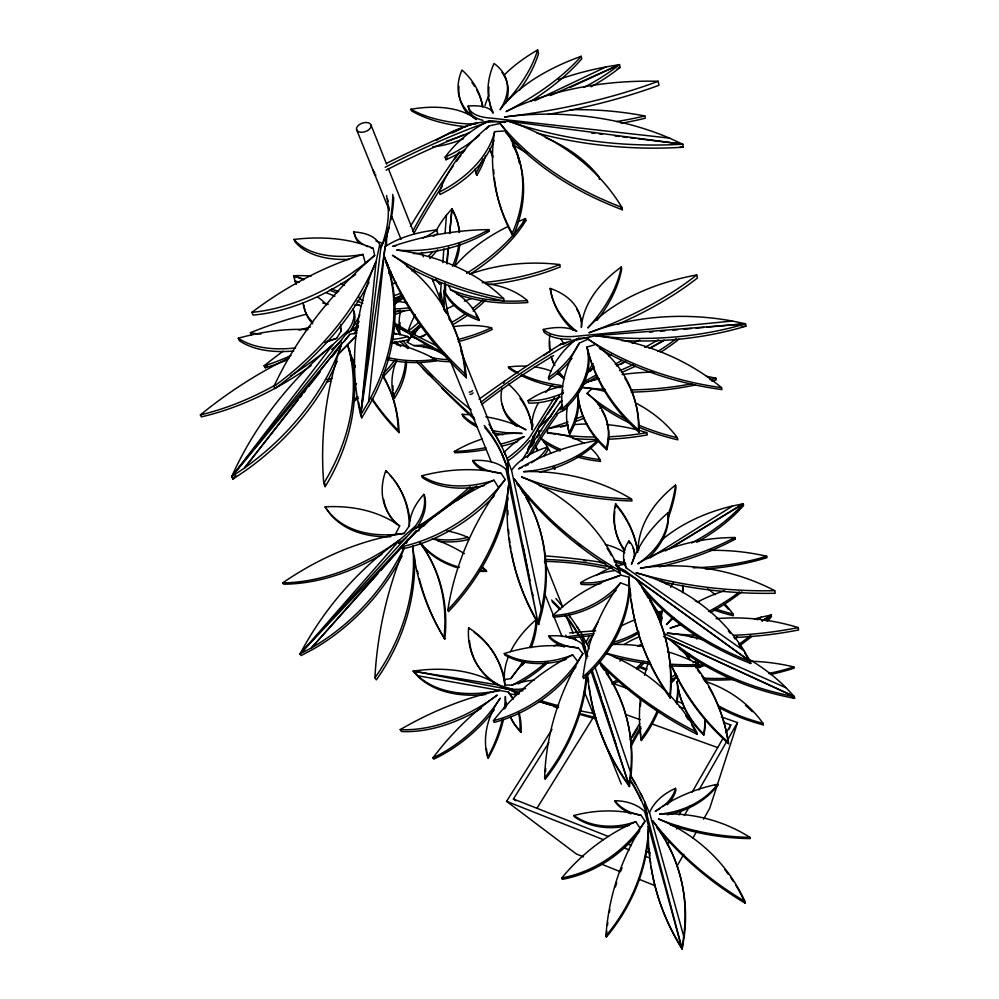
<?xml version="1.0" encoding="UTF-8"?>
<svg xmlns="http://www.w3.org/2000/svg" width="999" height="999" viewBox="0 0 999 999"><rect width="100%" height="100%" fill="white"/><g stroke="black" fill="none" stroke-linecap="round" stroke-linejoin="round"><path stroke-width="1.5" d="M629.682 588.224A126.311 106.756 -34.7 0 1 583.653 678.633L583.079 676.773A126.586 107.068 -35 0 0 629.108 586.013L629.12 577.272L620.854 575.112A72.353 49.076 -33.4 0 1 614.01 577.834M538.948 435.289L538.985 431.156A223.514 105.944 -5.5 0 0 541.845 430.357L538.985 431.156M444.88 293.356L446.378 295.704A67.82 53.134 -4.4 0 0 479.083 320.404L478.446 318.319A68.194 53.946 -3.3 0 1 445.517 292.994L445.616 283.891M392.744 195.404A1488.148 388.199 -24 0 1 386.75 235.552L386.401 245.679M583.916 443.219A75.912 51.736 -13.4 0 0 547.402 432.854L547.589 428.871A127.123 84.303 0.5 0 1 568.431 425.199M438.873 295.492A73.526 53.234 -41.4 0 0 440.596 291.795L441.296 282.605M442.819 262.675L443.868 248.876M445.042 233.554L446.453 215.16L451.973 208.791A250.674 115.247 -18 0 1 459.153 232.48M447.04 263.998L448.551 247.128M449.775 233.329L451.973 208.791L452.672 211.114M444.755 282.917L443.531 306.556A1120.266 888.785 11.2 0 0 444.468 310.726M446.715 262.849L448.064 248.951M449.562 233.504L451.973 208.791M443.981 302.148L443.531 306.556L440.596 291.795M385.876 260.926A226.236 172.278 -31.8 0 1 369.73 404.42L361.775 417.819L360.676 415.022L368.643 401.586L385.052 246.716A91.945 49.313 1.4 0 1 436.625 229.92L437.674 233.242A78.147 36.913 0.4 0 1 433.354 236.351M612.175 682.642A182.854 165.497 -29.5 0 1 631.118 774.3L629.445 786.538L628.92 784.802L630.594 772.539A183.204 165.934 -29.6 0 0 598.638 661.4M369.031 282.305A228.034 154.783 -37.2 0 1 274.9 388.599L273.926 386.376A228.696 155.457 -37.8 0 0 376.111 261.388A336.513 274.713 -16.4 0 0 360.676 415.022L380.869 247.777L386.75 235.552L360.676 415.022L376.111 261.388L379.732 244.805A82.418 36.201 -25.9 0 0 353.846 231.968L354.757 234.515A89.373 39.161 -21.6 0 0 359.29 243.394M656.518 826.822A318.918 273.476 13.1 0 0 745.329 903.258L744.879 901.385A319.081 273.227 12.7 0 1 652.522 820.703A165.272 156.006 -38.2 0 1 683.678 936.225L682.105 949.05L684.078 937.636A164.972 155.644 -38 0 0 665.983 841.533M528.871 446.416L527.797 450.586A1263.173 962.074 11.2 0 0 527.547 453.196M534.153 513.836A202.173 171.99 -29.1 0 1 542.095 611.475L538.648 624.45L537.937 622.277L541.383 609.278A202.572 172.502 -29.2 0 0 514.198 478.871A386.9 301.673 3.2 0 0 619.405 570.641L620.192 573.563A386.526 302.285 3.5 0 1 520.067 487.987M387.974 231.543L389.073 227.585M385.464 239.797L386.75 235.552M721.365 716.907L737.524 722.577L709.677 808.428L703.583 819.205M729.183 729.17L730.731 724.899L723.376 722.302M534.253 441.783A63.486 49.475 -8.4 0 1 533.516 438.773L538.911 426.573L559.452 395.454M353.034 309.141A76.711 34.528 -17.5 0 1 348.089 330.244L346.453 333.566L231.706 476.61L232.904 479.095L245.642 470.554A204.283 141.733 -37.9 0 0 337.225 361.126M390.784 536.725A128.721 82.692 -35.4 0 1 326.198 508.516L325.137 506.818A129.021 82.405 -35.5 0 0 395.379 534.428L399.637 525.911A80.345 58.904 -25.6 0 1 385.851 470.629L386.638 472.052M531.231 444.155L527.797 450.586L533.204 436.413L539.885 426.123M670.916 684.365A56.668 52.635 -17.8 0 1 672.102 681.231L673.551 678.621L677.459 676.073M676.897 866.37L683.766 854.245M692.906 838.074L696.715 831.33M416.358 528.296A68.344 43.944 -21.3 0 0 424.65 495.941L423.813 494.38A68.731 43.294 -20.7 0 1 415.234 526.298L413.299 529.707L300.012 653.983L301.149 655.569L312.575 649.512A182.155 140.097 -49.8 0 0 402.098 555.968M679.045 814.922L681.355 810.901M692.157 792.082L723.014 738.336M726.098 732.954L730.731 724.899M667.369 845.179L669.68 841.133M676.61 829.008L678.159 826.31M684.327 815.534L689.722 806.106M698.975 789.934L737.524 722.577M324.675 342.632A334.94 237.937 -40.9 0 1 336.626 338.361L341.246 330.894A86.051 39.985 -13.3 0 1 340.859 324.762M537.1 808.054L593.344 717.332M554.395 397.827L529.957 436.875A67.482 42.37 -39 0 1 506.705 458.578M583.528 856.88L576.348 853.983L506.568 801.323L551.985 729.345M515.946 800.786L513.399 799L548.901 742.569M542.395 422.252L545.729 417.107M547.402 414.535L558.266 397.802M549.325 418.281L554.47 410.427M575.973 666.808A121.566 94.655 -38.9 0 1 494.105 722.427L493.444 720.704A121.828 94.768 -39.3 0 0 577.722 661.488L582.879 653.633L578.284 647.926A71.279 44.78 -26.7 0 1 548.888 636.026L549.4 637.624A70.879 45.442 -26 0 0 564.497 647.015M454.395 159.478L459.44 151.898M381.88 554.333A189.56 130.582 -44.6 0 1 283.641 584.165L282.729 582.854A292.682 226.598 -54.5 0 1 404.17 533.379L409.328 525.861A77.835 51.124 -15.5 0 1 423.813 494.38M676.148 702.447A61.95 56.556 -31.4 0 0 677.097 681.755L678.671 679.47M639.697 831.068A110.352 91.246 -41.8 0 1 562.287 879.345L561.763 877.959A110.577 91.334 -42.2 0 0 640.072 828.271L645.029 821.19L641.083 815.346A64.635 45.167 -26.2 0 1 614.872 800.748L615.284 802.047A64.298 45.704 -25.5 0 0 631.031 813.86M442.332 352.784A76.711 59.853 -1.9 0 0 413.648 345.554L407.217 342.22L411.151 336.775A131.568 76.886 -3.6 0 1 420.916 326.448M349.662 351.049A295.542 227.073 -9.1 0 1 348.938 348.526A209.116 162.088 -34.5 0 1 325.187 486.65L323.763 483.329A464.398 386.963 -12.8 0 1 341.933 342.969L244.455 468.032L231.706 476.61L332.842 344.68L348.089 330.244M298.127 399.937L244.455 468.032A204.683 141.97 -38.1 0 0 341.933 342.969M300.05 397.502L301.973 395.067M303.883 392.632L305.806 390.209M308.679 386.551L320.179 371.965M331.68 357.367L337.437 350.075M339.348 347.64L341.271 345.204M344.143 341.558L349.9 334.265A87.413 61.563 3.4 0 1 357.03 333.017M578.571 402.247A72.615 60.165 -28 0 1 569.73 434.203L569.218 432.317A73.027 61.051 -29.1 0 0 577.509 393.469L582.355 387.362A235.339 151.099 2.4 0 0 605.069 389.36M232.904 479.095L235.826 475.474M494.405 495.691A133.891 94.156 -36.9 0 1 402.522 548.851L401.673 546.715A134.191 94.218 -37.2 0 0 498.601 487.574L505.157 479.495L501.136 473.314A78.996 42.795 -25.2 0 1 472.877 460.502L473.538 462.487A78.546 43.694 -24.6 0 0 482.667 470.154M340.959 345.03L231.706 476.61A326.061 263.386 -34.3 0 1 332.842 344.68A209.865 124.088 -37.3 0 1 290.709 375.886M342.944 342.632L349.9 334.265M354.008 333.828L356.968 330.382M406.143 543.493A417.932 393.668 -26.9 0 1 407.904 539.398L311.426 647.901L300.012 653.983L399.925 539.76L415.234 526.298M377.759 573.863L311.426 647.901A182.517 140.235 -50.1 0 0 404.258 547.415M380.869 570.404L401.598 547.265M406.78 541.483L416.108 531.068A77.86 67.87 -0.5 0 1 419.018 530.594M423.414 526.423L429.52 519.755A872.527 435.114 -12.8 0 0 472.964 487.325M416.108 531.068L300.012 653.983A288.449 251.248 -55.3 0 1 399.925 539.76A190.122 130.245 -45.2 0 1 282.729 582.854M355.032 337.038L338.224 354.308L356.256 335.939M578.159 395.941L578.721 400.611A135.677 101.748 -9.8 0 0 606.705 449.712L606.268 447.989A78.172 60.202 -16.6 0 0 587.037 393.419L591.908 388.636A131.493 108.367 -1.2 0 1 605.307 391.458M334.016 347.664A325.287 262.774 -34.1 0 0 331.843 349.5A209.266 124.288 -36.7 0 0 334.016 347.664L341.621 340.459M561.625 400.799L559.665 402.609A1725.011 1392.469 25.9 0 0 521.753 460.676M670.366 681.518L673.551 678.621A440.035 429.87 8 0 0 671.116 681.743M561.975 400.574L559.665 402.609L562.087 400.986M398.713 543.419A189.56 130.582 -44.6 0 0 401.074 541.745L406.531 536.938M354.608 330.544L358.117 327.535M355.607 274.513A150.35 86.538 -35 0 1 253.084 315.085L251.91 312.325A150.712 86.426 -35.3 0 0 365.372 263.112L374.675 255.407L373.139 248.289A89.91 37.837 -21.9 0 1 370.429 247.527M672.102 681.231L677.622 676.685M419.068 528.034L429.52 519.755L413.299 529.707A432.929 252.31 -11.6 0 0 470.067 486.763M581.455 385.851L597.252 376.311M671.565 682.142L673.988 680.369M543.693 355.569L551.898 350.05M671.141 677.472L676.298 674.025M693.031 662.824L696.902 660.239M757.429 619.755L761.3 617.17L771.228 614.984L771.503 616.545A197.54 133.579 -1.6 0 1 767.482 621.241M695.691 664.198L698.301 662.499M734.764 638.748L737.374 637.05M762.112 620.928L771.228 614.984A197.864 133.391 -1.5 0 1 766.146 620.829M695.916 663.673L698.513 662M734.877 638.498L737.474 636.813M762.137 620.866L771.228 614.984M649.962 557.954L732.642 505.969L743.256 503.758L743.568 505.531A209.852 133.029 -2.6 0 1 696.865 542.27M357.767 326.611L346.453 333.566A489.335 193.007 -9.3 0 0 358.516 326.136M669.63 548.838L743.256 503.758A210.215 132.78 -2.4 0 1 691.683 542.957M665.384 550.886L743.256 503.758M584.24 381.668L596.353 374.837M615.184 364.198L621.915 360.389M644.792 347.477L658.254 339.872M621.003 364.248L623.713 362.749M650.836 347.839L663.036 341.121M571.928 358.379A76.636 57.055 -33.6 0 1 549.038 379.732L548.463 377.659A72.178 57.368 -31.5 0 1 575.012 340.347L578.671 338.374L589.485 337.425M616.371 365.984L625.936 360.826M649.163 348.301L664.185 340.197M452.347 132.917L461.788 128.396M534.94 100.699L606.093 66.896L619.48 64.623L620.054 67.433A259.59 120.867 -4.7 0 1 591.096 86.801M617.232 68.744L620.054 67.433M569.942 87.562L619.48 64.623A260.115 120.392 -4.5 0 1 583.816 87.487M548.463 377.659A77.073 57.592 -35.1 0 0 579.333 343.107L588.061 339.136A259.24 185.202 4.5 0 0 721.578 387.674L721.927 389.573A258.591 184.415 3.9 0 1 599.375 348.439M550.461 95.517L619.48 64.623M566.533 342.52L560.139 344.58A2394.266 1864.209 59 0 0 479.07 399.2M326.461 341.571L336.626 338.361M562.312 408.816A82.43 60.814 -20.5 0 0 586.925 347.078L595.779 344.43A138.636 116.883 -14.2 0 1 638.486 429.895L639.023 432.192A208.029 170.629 -1.3 0 1 587.612 349.8A82.23 60.065 -19.8 0 1 562.824 410.689L562.312 408.816A149.088 112.65 -13.7 0 1 579.333 343.107M464.523 149.987A87.113 53.496 -33.8 0 1 445.941 159.74L445.154 157.105A83.017 55.832 -34.1 0 1 486.563 122.053L491.271 120.729L505.169 122.44M575.012 340.347L595.342 335.714A246.828 153.309 2.3 0 0 745.516 323.788L745.903 326.173A246.378 153.346 2.1 0 1 621.665 340.547M486.176 129.046A87.662 53.721 -35.1 0 0 489.298 125.849L500.162 123.476A303.871 213.923 0.5 0 0 621.865 207.33L622.389 209.753A303.072 212.425 0.1 0 1 505.531 132.255M564.572 343.781L560.139 344.58L578.671 338.374A587.112 489.473 -44.4 0 0 480.781 402.347M534.14 680.169A65.272 52.797 -8.6 0 0 512.125 685.077L504.907 685.039L504.345 679.62L510.914 678.546A68.032 51.786 -22.6 0 1 524.4 662.837M395.379 534.428L404.17 533.379M477.235 123.227L471.278 123.913A3735.311 2474.473 84 0 0 386.551 163.324M706.905 327.173L745.516 323.788L732.367 321.041L577.36 336.151A75.35 35.827 -26.3 0 1 543.281 329.458L544.005 332.143A75.237 35.839 -26.4 0 0 570.779 339.323M741.283 326.586L745.903 326.173M649.737 332.168L652.834 331.893M660.551 331.218L665.184 330.819M672.914 330.132L677.547 329.732M683.728 329.195L691.445 328.521M696.091 328.109L703.808 327.435M745.516 323.788L595.342 335.714A217.432 177.76 0.2 0 1 721.578 387.674M525.574 688.611A56.394 42.657 -9 0 1 512.475 689.273L509.228 689.522L413.261 671.103L418.718 677.21A148.576 90.147 -37 0 0 485.701 694.48M493.968 140.572A93.194 59.465 -21.6 0 1 440.047 194.493L439.31 192.083A93.431 60.14 -22.5 0 0 494.63 131.606L505.831 130.906A156.868 121.753 -22.7 0 1 512.237 233.279L513.049 236.226A156.481 121.166 -22.6 0 0 512.375 143.581M486.563 122.053L509.303 121.379L682.679 144.181L683.216 147.228A283.778 171.915 1.9 0 1 536.987 133.067M475.761 123.976L471.278 123.913L491.271 120.729A690.446 453.109 -43.8 0 0 385.177 167.258M637.911 138.699L682.679 144.181L669.48 138.112L491.196 118.119A86.501 29.695 -21.2 0 1 468.156 106.031L469.118 109.44A86.364 29.758 -21.2 0 0 483.004 120.33M680.144 146.865L683.216 147.228M591.608 133.029L594.692 133.404M599.325 133.966L602.409 134.353M614.76 135.864L619.392 136.426M622.477 136.813L627.11 137.375M630.194 137.75L634.827 138.324M582.355 387.362L591.908 388.636M599.775 562.449L605.094 563.161M512.187 697.514A63.199 57.243 -46.1 0 0 508.379 692.032L417.744 675.724L413.261 671.103L498.838 685.089L512.475 689.273M619.105 570.342A67.782 49.575 -36.3 0 1 621.553 570.292L625.312 570.941L750.386 661.563L750.761 663.473A249.7 203.222 7.1 0 1 641.907 587.737M508.379 692.032L509.428 693.768L516.033 694.942M411.151 336.775L417.17 338.511M499.887 686.825L506.705 688.91M664.959 637.462L669.055 638.885A233.729 187.362 9.2 0 0 794.292 696.565L794.592 698.326A233.316 187.038 9 0 1 679.283 648.638M296.316 284.303A180.544 71.603 -29.7 0 1 294.88 280.781L293.669 275.736L303.846 279.308M331.443 289.011L338.711 291.571M677.285 701.423L683.166 703.483M613.074 683.428L629.245 689.123M679.258 706.755L685.139 708.828M625.524 714.435L640.134 719.68M651.823 723.888L717.582 747.539M616.021 590.459A76.286 58.004 -22.5 0 1 553.384 617.07L552.897 615.534A76.448 58.117 -23.8 0 0 620.529 582.879L629.108 586.013M294.88 280.781L299.176 282.417M326.361 292.832L334.952 296.116M357.842 304.882L360.701 305.969M514.423 692.856L518.556 694.455M513.399 799L608.403 836.488M627.122 843.88L631.43 845.579M645.829 851.26L650.149 852.971M506.568 801.323L603.271 839.622M623.476 847.627L629.245 849.912M645.129 856.205L649.45 857.916M294.93 278.034L293.669 275.736L303.758 279.77M329.682 290.147L336.888 293.032M357.055 301.099L362.824 303.396M600.761 863.823L619.43 871.34M639.535 879.445L655.332 885.813M615.484 565.334L619.105 566.895M664.385 633.703L786.176 687.861L794.292 696.565L663.511 636.438M791.757 697.027L794.592 698.326L791.558 695.067M794.292 696.565L669.055 638.885A189.36 175.599 -17.4 0 1 690.746 660.152M518.656 694.093L509.228 689.522A361.263 284.078 0.7 0 0 519.08 693.306M617.157 566.52L625.312 570.941A526.436 338.911 -43.1 0 0 618.718 569.18M358.903 297.153A268.856 109.952 -35.2 0 1 360.514 299.225L363.049 300.736M621.553 570.292L636.138 578.995A250.15 203.684 7.3 0 0 750.386 661.563L744.33 651.023A191.171 171.828 -4.7 0 0 635.976 572.727A332.767 237.687 4.9 0 0 774.725 590.671L775.174 593.256A332.53 237.799 5.3 0 1 660.289 581.218M588.061 339.136L595.779 344.43M744.33 651.023L626.935 568.369A72.665 39.548 -9.5 0 1 628.895 541.008L629.47 543.244M750.386 661.563L636.138 578.995A197.39 177.834 -25.8 0 1 669.817 696.515L670.204 698.014A267.27 232.705 1.7 0 1 631.243 599.962M748.239 661.65L750.761 663.473L744.717 652.959M393.519 332.33L395.866 334.378M394.98 341.383L400.761 346.591M399.95 341.221L407.917 348.651M548.888 636.026A65.872 43.531 -31.6 0 1 582.155 643.843L584.477 646.141L587.787 656.468M422.689 368.269L428.883 374.825M402.784 340.659L408.941 347.577M505.956 469.28L508.079 471.79L537.937 622.277L505.956 469.28A72.927 41.721 -29.6 0 0 472.877 460.502M614.872 800.748A59.54 43.269 -32.2 0 1 644.742 811.625L646.753 814.01L682.105 949.05A234.915 218.931 11.2 0 1 651.123 866.283M566.096 659.452A74.363 55.782 -22.7 0 1 504.82 655.019L504.308 653.571A74.538 55.494 -23.8 0 0 572.652 654.857L577.722 661.488M500.162 123.476L505.831 130.906M417.744 675.724A148.826 89.873 -37.1 0 0 500.099 690.297A357.43 265.497 -56 0 0 400.212 729.62L401.536 731.53A145.317 94.381 -45.2 0 0 481.131 708.391M400.212 729.62A145.367 94.555 -44.9 0 0 497.302 695.079A237.812 195.704 -50.5 0 0 432.954 757.929L433.791 759.14A126.049 91.583 -46 0 0 494.23 709.802M404.42 547.627A417.932 393.668 -26.9 0 0 374.912 677.772L376.323 679.857A184.241 155.257 -51.2 0 0 414.46 556.343M576.573 626.248L579.233 630.257M629.345 825.411A67.433 54.745 -22.7 0 1 574.338 816.683L573.926 815.521A67.57 54.495 -23.9 0 0 635.739 821.727L640.072 828.271M432.954 757.929A126.336 91.621 -46.7 0 0 500.224 698.189A76.111 62.662 -36.8 0 0 487.674 757.342L488.211 758.166A137.487 105.444 -40 0 0 503.521 719.342M445.517 292.994L444.006 290.634A489.448 413.886 -0.6 0 0 449.338 319.805M483.991 485.689A82.218 55.782 -22.3 0 1 422.34 477.597L421.69 475.824A82.405 55.332 -23.3 0 0 493.968 480.219L498.601 487.574M510.726 717.819A56.406 52.572 -35.6 0 0 519.955 730.531L521.016 732.242A63.124 57.218 -46.2 0 0 519.03 712.687M413.261 671.103A227.809 143.481 -45.8 0 1 498.838 685.089A162 94.643 -27.6 0 1 468.581 627.834L469.305 629.033M283.154 351.198A292.57 182.717 -41.5 0 0 264.111 365.821L265.247 367.757A149.75 79.421 -38.4 0 0 285.714 360.464M374.912 677.772A184.428 155.132 -50.8 0 0 412.724 545.978A271.99 244.181 -17.7 0 0 443.981 637.712L444.792 639.098A161.626 140.946 -40.9 0 0 419.842 542.719A89.573 74.126 -21.4 0 0 457.679 567.807M305.894 314.335A431.356 225.299 -43.5 0 0 250.399 332.667L251.573 334.677M510.601 651.573A110.752 70.704 -18.2 0 1 536.013 619.78L536.863 621.291A159.803 93.943 -23.2 0 1 531.181 647.714M481.468 566.258A177.435 153.197 -31.1 0 1 486.076 570.417L486.575 571.378A89.573 74.126 -21.4 0 1 479.782 571.353M446.99 530.956A77.86 67.87 -0.5 0 1 467.857 537.35L468.893 539.348A66.833 55.17 3.9 0 1 438.099 541.221M640.322 793.019L642.582 797.464M586.85 644.155L581.83 634.328A1270.903 596.69 -39.4 0 0 568.693 614.735M289.211 357.879A334.94 237.937 -40.9 0 0 200.387 414.885L201.348 416.87A209.266 124.288 -36.7 0 0 311.126 365.597M448.613 285.439L450.574 289.685A77.61 63.636 -9.7 0 1 478.446 318.319M504.108 451.785L505.894 455.731M307.992 329.633A239.036 130.157 -36.7 0 0 238.286 338.211L239.385 340.709A141.421 72.427 -30.3 0 0 293.743 351.011M649.487 813.074L644.792 801.96A1076.76 577.697 -40 0 0 631.081 776.136M356.581 129.645L389.36 210.539M391.708 216.308L401.074 239.423M413.374 269.755L414.535 272.64M450.249 360.751L491.233 461.863M544.517 593.306L562.075 636.638M584.328 691.533L621.266 784.09M371.029 125.075A7.58 4.508 -18.2 0 1 361.313 132.268A7.58 4.508 -18.2 0 1 359.078 124.775A7.58 4.508 -18.2 0 1 371.029 125.075L386.576 164.161M388.311 168.494L414.223 233.641M421.703 252.447L423.426 256.793M432.067 278.509L444.73 310.352M460.851 350.886L493.668 433.391M501.735 453.658L506.918 466.683M544.917 562.212L562.762 607.092M567.37 618.668L573.126 633.141M574.85 637.487L576.011 640.384M373.139 248.289A173.351 105.644 -26.2 0 0 294.081 239.435L294.98 241.721A93.032 53.809 -21.8 0 0 349.275 259.315M505.157 479.495A304.945 268.706 -22.5 0 0 447.864 609.889L448.526 611.6A205.07 162.038 -37.6 0 0 508.016 497.977M379.732 244.805L380.869 247.777A573.339 190.522 -20.5 0 0 386.538 196.041A3.234 2.01 -18.2 0 1 386.75 195.479M382.767 375.112A184.328 145.017 -24.2 0 1 398.251 430.444L399.051 432.604A295.542 227.073 -9.1 0 1 372.19 399.662M396.403 360.602A66.446 57.243 -33.5 0 0 393.456 395.791L394.393 398.326A72.939 59.915 -37.7 0 0 406.581 362.038M582.879 653.633A271.516 252.46 -15.6 0 0 544.617 777.996L545.117 779.37A186.713 159.203 -39.7 0 0 587.075 674.924M511.438 470.229L507.592 459.752A1411.35 536.563 -33.9 0 0 488.961 424.15M645.029 821.19A244.455 238.474 -7.7 0 0 605.943 935.951L606.343 937.05A169.168 150.612 -45.3 0 0 648.426 837.287M393.781 333.366A87.413 61.563 3.4 0 1 408.042 336.563L409.091 339.56A74.038 47.702 5.5 0 1 392.108 342.57M390.846 342.407A201.798 150.212 -17.6 0 1 435.701 359.39L436.188 360.851A98.726 67.682 -13.5 0 1 387.312 359.478M588.948 648.938L587.462 644.53A72.24 45.842 1 0 1 591.695 637.137M594.892 666.595L630.594 772.539M482.33 438.936A83.529 51.011 -24.7 0 0 454.345 451.511L454.757 452.747A144.443 81.706 -21.5 0 0 486.413 449.475M590.759 670.167L628.92 784.802A258.266 231.406 1.5 0 1 587.424 673.451M468.306 414.697A250.437 129.595 -27.4 0 0 462.212 414.335L462.812 416.183A137.512 66.184 -21.2 0 0 476.835 426.81M582.155 643.843L586.85 658.403M406.843 266.433A295.816 200.337 -4.1 0 0 504.308 300.986L503.596 298.551A296.591 201.698 -3.5 0 1 392.457 255.282A231.706 185.652 -21.6 0 1 465.109 373.951L466.333 377.722A452.784 342.432 -2.2 0 1 385.826 260.814M592.045 669.742L628.92 784.802M595.953 682.08L601.148 698.264M603.034 704.145L616.246 745.341M628.508 783.591L629.445 786.538A257.754 230.781 1.4 0 1 590.147 693.219M482.592 106.668A280.182 126.898 -20.3 0 0 461.963 70.042A168.082 75.612 -14.1 0 0 476.461 119.605A97.378 53.909 -22.5 0 0 410.901 109.253L411.376 110.777A173.202 92.52 -17.9 0 0 465.671 126.698M453.821 326.598A80.295 55.857 -11.6 0 1 491.57 327.747L492.12 329.57A130.507 84.153 -12.4 0 1 458.229 341.633M526.123 366.158A85.402 56.031 -22.5 0 0 508.441 366.995L508.791 368.169A152.909 96.766 -17.1 0 0 516.758 373.164M554.145 467.157L554.732 469.168A63.149 48.601 -9 0 1 552.784 467.894M614.148 570.716A67.782 49.575 -36.3 0 0 580.631 582.642L581.131 584.353A71.953 49.338 -32.2 0 0 600.824 583.528M562.762 386.538A65.035 40.622 -39.5 0 0 528.034 400.636L528.746 403.072A70.13 41.271 -35.3 0 0 560.402 396.915M541.383 609.278L511.563 470.267A80.257 46.404 0.5 0 1 547.152 447.165L547.902 449.762A68.856 36.026 -2 0 1 543.681 456.019M395.804 245.841A78.284 36.876 0.3 0 1 392.757 246.316A215.035 148.576 -10.7 0 1 488.773 229.608L489.235 231.244A103.034 63.948 -12.1 0 1 413.486 253.609M475.037 169.218A76.523 60.202 -21.7 0 0 476.111 172.827L476.81 175.3A82.717 62.587 -27.5 0 0 485.439 155.919M640.396 698.913A194.543 180.057 -11 0 0 640.921 738.848L641.395 740.534A121.116 107.442 -32.1 0 0 658.229 711.263M485.651 283.579A82.168 58.466 -12.4 0 1 527.347 300.574L527.872 302.497A134.828 89.286 -10.6 0 1 456.88 294.181M683.678 936.225L649.512 812.624A65.572 46.466 4.7 0 1 675.486 788.373L675.936 790.072A56.481 37.512 0.5 0 1 667.232 804.707M294.081 239.435A93.269 52.984 -22.4 0 0 362.962 254.408L365.372 263.112M648.451 826.073L681.693 947.676A235.352 219.455 11.4 0 1 648.451 826.073A169.655 151.186 -46.2 0 1 605.943 935.951M589.835 447.465A75.912 51.736 -13.4 0 1 599.974 459.577L600.474 461.426A126.186 80.407 -10.4 0 1 577.122 456.993M517.719 221.865A204.108 110.564 -3.3 0 1 525.449 218.581L525.949 220.467A245.217 120.617 -9.7 0 1 469.73 274.413M597.065 320.367A250.399 135.864 -13.2 0 0 621.715 268.968L621.278 266.995A163.074 93.232 -5.7 0 0 581.393 327.385A89.698 54.52 -18.3 0 0 550.199 288.424L550.549 289.722A167.632 102.822 -12.7 0 0 572.951 330.157M521.965 467.495A68.956 36.014 -2 0 1 518.518 468.856A186.776 140.422 -6.9 0 1 597.439 440.434L597.764 441.695A90.684 62.65 -11.2 0 1 539.835 471.965M637.737 552.497A222.927 142.582 -20.9 0 0 615.584 503.796L615.958 505.269A222.34 143.931 -20.9 0 1 618.344 508.166M644.742 811.625L648.95 827.746A234.915 218.931 11.2 0 0 648.851 830.693M469.88 274.138A136.413 89.398 0.6 0 1 559.665 264.548L560.252 266.895A186.501 108.204 -0.2 0 1 490.497 284.49M638.236 430.119A127.123 84.303 0.5 0 1 646.753 432.654L647.302 434.902A172.977 101.836 1.2 0 1 607.754 439.248M597.439 440.434A90.959 62.275 -9.4 0 1 523.513 471.665A175.1 143.469 -5.4 0 1 631.518 499.1L631.992 500.986A257.829 185.027 -1.5 0 1 539.335 485.502M656.268 612.649A167.333 134.59 -3.8 0 1 661.238 611.363L661.488 612.387A81.955 61.576 -10.3 0 1 658.054 616.708M605.431 653.209A183.591 168.506 -9.4 0 1 696.59 732.017L697.165 734.377A346.865 282.267 7.5 0 1 598.901 662.437M677.097 681.755A115.322 97.378 -5.3 0 0 703.483 733.865L703.771 735.077A66.009 56.543 -14.9 0 0 705.144 720.679M503.833 75.412A202.797 91.284 -6.7 0 1 537.637 49.95L538.511 53.596A379.92 155.22 -13.4 0 1 519.58 90.022M660.289 808.316A56.543 37.525 0.5 0 1 655.194 811.375A151.224 130.732 0.8 0 1 717.694 784.203L717.881 785.027A74.425 60.664 -8.1 0 1 667.332 814.747M585.114 648.239L581.83 634.328L584.477 646.141A474.075 260.264 -30.5 0 0 565.571 615.184M667.519 651.698A157.168 135.864 -0.1 0 1 699.2 664.622L699.55 666.146A233.004 177.66 0.6 0 1 669.255 665.746M628.895 541.008A63.936 32.992 -13.8 0 1 631.468 564.285A167.382 121.391 -4.5 0 1 668.131 512.637L668.381 513.736A83.429 59.128 -12.3 0 1 647.664 558.603M599.437 179.321L598.813 176.536A150.662 113.012 -3.9 0 0 545.429 137.625M695.316 665.759A189.36 175.599 -17.4 0 1 728.246 742.294L728.558 743.668A249.063 215.235 6.7 0 1 670.866 664.51M717.694 784.203A74.65 60.352 -5.9 0 1 659.627 814.073A141.808 129.957 6.7 0 1 749.987 837.374L750.261 838.598A213.262 174.725 4.5 0 1 670.441 824.912M638.036 549.725A161.551 101.723 -3.2 0 1 675.511 485.077L676.023 487.412A305.082 180.607 -13.4 0 1 668.019 518.444M468.156 106.031A78.084 26.236 -25.1 0 1 493.306 113.049A195.879 101.623 -11.8 0 1 494.03 63.474A101.498 52.06 -16.5 0 1 500.037 109.74A189.997 99.6 -4.3 0 1 581.206 56.306L581.755 58.829A279.32 130.931 -10 0 1 531.031 101.136M636.625 403.484A131.493 108.367 -1.2 0 1 677.372 437.699L677.821 439.81A186.576 142.557 5.1 0 1 639.11 427.285M724.312 603.421A118.769 103.521 2.9 0 1 733.029 614.023L733.378 615.746A169.942 137.612 8.6 0 1 714.135 610.064M523.026 545.629L529.932 580.494M532.342 592.619L532.942 595.641M570.079 109.753A233.591 153.709 2.5 0 1 644.83 115.971L645.267 118.244A264.585 147.165 0.1 0 1 621.141 123.302M705.132 681.343A111.214 99.962 7.1 0 1 762.974 723.313L763.261 724.812A159.902 133.754 11.6 0 1 718.693 707.317M668.131 512.637A83.679 58.042 -11.2 0 1 637.787 563.836A159.99 122.565 3.6 0 1 734.827 537.512L735.139 539.173A232.442 157.879 -3 0 1 659.265 566.87M581.206 56.306A280.145 129.333 -9.5 0 1 506.081 111.601A229.433 138.024 1.5 0 1 658.204 81.294L658.953 85.302A384.453 188.399 -2.3 0 1 547.914 114.398M706.405 376.323A203.521 151.161 5.8 0 1 715.883 378.196L716.196 379.932A234.74 151.124 1.8 0 1 711.775 381.131M621.278 266.995A251.086 134.291 -12.9 0 1 587.774 327.922A196.928 121.716 1.9 0 1 696.753 274.937L697.327 278.072A342.707 182.105 -5.1 0 1 617.644 324.363M646.977 814.173L644.792 801.96L646.753 814.01A422.652 262.2 -30.8 0 0 630.744 780.506M509.003 484.465L509.502 487.262M709.814 550.399A183.841 146.154 9.8 0 1 766.695 556.268L766.945 557.679A214.36 150.612 3.8 0 1 705.331 568.993M751.223 661.263A172.19 141.995 13.4 0 1 793.893 666.945L794.105 668.181A201.96 149.151 5.5 0 1 770.404 674.5M716.196 618.681A180.22 148.514 10.6 0 1 798.226 627.584L798.613 629.957A313.211 221.403 4.4 0 1 733.94 637.524M533.516 438.773L533.204 436.413A483.004 401.536 -6.2 0 0 531.505 446.69M508.379 468.531L507.592 459.752L508.079 471.79A521.503 238.124 -27 0 0 484.165 425.474M472.39 390.609A2.935 2.023 -17.9 0 1 469.18 392.108M555.881 598.538A1270.903 596.69 -39.4 0 1 562.037 606.006M565.871 635.177A2.56 1.998 -17.3 0 0 567.145 636.788A508.641 369.98 -49.1 0 1 594.18 633.553M410.377 226.386A2197.975 1695.628 18 0 1 458.491 152.81M400.249 310.177A157.692 97.914 -25.6 0 1 393.956 312.762M393.494 300.687A90.847 61.538 -26.2 0 1 398.414 298.526M404.732 310.652A157.255 97.977 -23.8 0 1 394.63 314.673M527.347 300.574A135.065 89.848 -10.1 0 1 450.574 289.685M523.364 221.553A203.484 111.526 -3.6 0 1 525.949 220.467M455.207 216.059A250.175 115.946 -18 0 1 459.64 232.105M459.84 243.731A250.175 115.946 -18 0 1 454.395 266.221M453.359 212.337A250.175 115.946 -18 0 1 454.632 214.797M559.665 264.548A186.938 108.067 0.1 0 1 482.305 282.667M437.325 280.756A184.191 89.311 -11.8 0 0 439.722 284.091A391.321 197.053 -28.5 0 0 436.863 280.469M436.251 230.719A184.191 89.311 -11.8 0 1 446.453 215.16M454.92 266.233A204.108 110.564 -3.3 0 1 507.804 226.548M458.766 244.206A250.674 115.247 -18 0 1 452.497 266.159M375.924 240.946A391.321 197.053 -28.5 0 1 382.567 243.344M441.471 294.505A73.427 53.222 -41.5 0 1 439.747 298.202M419.305 325.362A73.427 53.222 -41.5 0 1 410.352 332.792M387.949 265.035A175.325 82.967 -20.1 0 1 385.964 262.924M473.114 392.882A2.922 2.023 -17.9 0 1 469.93 394.393M476.061 314.747A77.16 62.6 -10.5 0 1 479.083 320.404M415.347 314.772A68.107 52.922 -41.9 0 0 408.254 330.981A73.526 53.234 -41.4 0 0 418.394 322.677M525.449 218.581A245.929 119.48 -9.4 0 1 466.608 273.339M388.936 267.932A175.212 82.53 -20.2 0 1 386.963 265.834M494.692 683.453A161.563 95.554 -27.5 0 1 470.317 646.341M470.067 644.954A161.563 95.554 -27.5 0 1 469.493 640.721M596.49 717.831A706.143 508.316 4.6 0 1 579.358 713.361M558.516 707.454A706.143 508.316 4.6 0 1 539.223 701.51M524.662 661.475A159.803 93.943 -23.2 0 1 522.477 665.247M504.258 709.028A137.862 106.893 -41.7 0 0 505.382 696.465A56.406 52.572 -35.6 0 0 506.518 705.931M502.372 719.218A137.862 106.893 -41.7 0 1 487.674 757.342M506.106 703.109A137.487 105.444 -40 0 1 505.556 708.066M518.556 713.174A63.199 57.243 -46.1 0 1 519.955 730.531M474.138 632.33A220.579 129.907 -36.2 0 1 504.87 680.569M468.581 627.834A221.166 128.746 -36.1 0 1 504.907 685.039M553.946 645.854A68.032 51.786 -22.6 0 1 560.564 643.88M595.941 718.893A711.425 514.785 7.2 0 1 578.658 714.085M557.604 707.754A711.425 514.785 7.2 0 1 553.683 706.518M504.345 679.62A110.752 70.704 -18.2 0 1 508.179 657.205M547.914 662.462A111.726 79.908 -25.5 0 1 518.144 683.915M545.104 662.961A111.9 79.883 -24.8 0 1 512.125 685.077M509.428 693.768A63.124 57.218 -46.2 0 1 513.236 699.25M594.567 713.573A361.263 284.078 0.7 0 1 579.807 710.739M558.653 705.756A361.263 284.078 0.7 0 1 540.534 700.574M551.785 705.244A360.502 283.441 0.4 0 1 540.222 701.822M521.016 732.242A56.344 52.547 -35.6 0 1 510.452 716.683M536.013 619.78A160.14 93.544 -23 0 1 529.757 647.327M522.976 661.051A160.14 93.544 -23 0 1 510.914 678.546M522.976 690.659A56.094 42.52 -10.5 0 1 513.511 691.008M488.211 758.166A75.887 61.726 -35.2 0 1 487.112 753.483M486.9 752.297A75.887 61.726 -35.2 0 1 486.426 748.688M398.251 430.444A296.353 229.108 -8.8 0 1 371.99 398.326M355.219 366.958A296.353 229.108 -8.8 0 1 347.789 345.529A209.328 161.651 -34.3 0 1 323.763 483.329M312.662 323.763A88.349 52.572 -19.6 0 1 304.008 305.195M355.282 367.282A295.542 227.073 -9.1 0 1 351.211 356.081M383.029 376.573A183.791 143.694 -24.3 0 1 399.051 432.604M353.022 309.528A76.274 35.614 -17.7 0 1 350.899 330.644M339.96 326.411A158.479 93.731 -24.6 0 1 341.246 330.894M317.607 296.965A158.479 93.731 -24.6 0 1 326.76 304.82M435.701 359.39A99.051 68.769 -11.8 0 1 387.837 357.53M275.849 384.752A209.865 124.088 -37.3 0 1 200.387 414.885M408.042 336.563A74.163 47.702 5.5 0 1 392.495 339.423M325.187 486.65A463.861 387.862 -12.9 0 1 324.95 483.678M295.642 347.902A141.758 72.053 -30.5 0 1 238.286 338.211M312.675 322.202A88.574 51.573 -19.7 0 1 303.084 302.897M401.835 294.755A489.335 193.007 -9.3 0 1 393.993 301.124M403.196 296.278A1034.477 332.592 -10.5 0 1 394.83 302.197M399.463 300.187A487.849 194.305 -9.5 0 1 393.793 304.77M403.771 297.927A1053.046 319.018 -9.1 0 1 395.292 303.484M611.7 644.467A157.168 135.864 -0.1 0 1 642.12 646.178M699.2 664.622A233.566 178.134 1.4 0 1 670.279 664.16M650.162 662.212A233.566 178.134 1.4 0 1 605.594 652.884M589.934 691.857A257.754 230.781 1.4 0 1 589.16 686.413M588.686 682.317A257.754 230.781 1.4 0 1 588.274 678.221M696.59 732.017A347.128 281.88 7.1 0 1 599.325 661.413M568.968 615.596A1300.723 580.132 -38.8 0 1 570.379 617.494M685.751 715.946A183.454 168.744 -9 0 1 688.398 719.767M691.77 724.974A183.454 168.744 -9 0 1 697.165 734.377M620.854 626.111A167.333 134.59 -3.8 0 1 634.59 619.929M661.238 611.363A82.193 61.151 -8.4 0 1 657.779 615.596M638.786 631.306A82.193 61.151 -8.4 0 1 612.562 642.469M650.636 663.998A233.004 177.66 0.6 0 1 614.323 657.142M493.444 720.704A204.283 176.523 -43.5 0 1 572.652 654.857M551.61 600.012A474.075 260.264 -30.5 0 1 560.589 609.278M545.491 771.59A270.754 251.124 -15.1 0 1 545.716 768.481M586.351 674.387A187.225 159.965 -40.4 0 1 544.617 777.996M552.185 601.823A472.689 261.476 -30.6 0 1 559.44 609.228M564.522 615.084A472.689 261.476 -30.6 0 1 577.897 634.203M639.173 632.792A81.955 61.576 -10.3 0 1 611.863 644.717M601.023 665.746A182.854 165.497 -29.5 0 1 604.432 670.416M606.081 672.789A182.854 165.497 -29.5 0 1 611.45 681.38M504.308 653.571A137.962 109.89 -27.7 0 1 578.284 647.926M420.354 542.932A162.075 141.908 -41.3 0 1 443.981 637.712M482.005 567.295A176.885 150.899 -32.1 0 1 486.575 571.378M432.367 538.598A177.435 153.197 -31.1 0 1 464.398 553.671M486.076 570.417A89.848 75.225 -19.7 0 1 479.233 570.317M459.465 567.22A89.848 75.225 -19.7 0 1 420.554 543.031M385.851 470.629A140.434 101.935 -32.2 0 1 409.328 525.861M476.735 486.038A885.526 427.934 -11.2 0 1 457.155 500.561M407.904 539.398A182.517 140.235 -50.1 0 1 406.131 543.406M467.857 537.35A66.933 55.22 3.9 0 1 432.979 538.586M398.801 543.369A287.774 250.849 -55 0 1 401.074 541.745M325.137 506.818A209.328 136.251 -43.9 0 1 399.637 525.911M396.466 483.566A140.16 102.56 -32.4 0 1 409.902 520.841M390.184 475.686A140.16 102.56 -32.4 0 1 392.657 478.546M394.243 480.507A140.16 102.56 -32.4 0 1 395.741 482.529M396.853 524.487A80.145 59.578 -25.7 0 1 384.465 503.021M384.178 501.798A80.145 59.578 -25.7 0 1 383.703 499.325M444.792 639.098A271.216 242.532 -17.8 0 1 426.423 601.473M425.949 600.174A271.216 242.532 -17.8 0 1 419.405 579.058M418.106 573.701A271.216 242.532 -17.8 0 1 417.52 571.003M696.753 274.937A342.932 182.53 -5.3 0 1 588.911 332.779A204.57 147.49 4.4 0 1 732.367 321.041M576.773 309.39A89.423 56.119 -18 0 1 581.455 321.353M550.199 288.424A168.169 99.95 -13.1 0 0 576.848 331.418A68.781 33.504 -30.8 0 0 543.281 329.458M638.486 429.895A208.529 171.378 -1.2 0 1 586.925 347.078M481.493 404.595A585.127 488.449 -44.1 0 1 553.621 355.544M562.824 410.689A148.801 111.863 -13.3 0 1 562.387 405.207M562.549 394.143A148.801 111.863 -13.3 0 1 562.974 389.985M630.993 390.072A138.312 116.396 -14.2 0 1 639.023 432.192M624.887 378.196A138.312 116.396 -14.2 0 1 626.385 380.769M627.097 382.068A138.312 116.396 -14.2 0 1 630.394 388.711M513.049 236.226A244.655 193.032 -11.1 0 1 494.38 178.259M493.956 173.963A244.655 193.032 -11.1 0 1 493.656 169.655M492.519 112.487A195.242 105.494 -11.9 0 1 489.31 100M488.873 95.742A195.242 105.494 -11.9 0 1 488.936 87.088M445.941 159.74A82.492 55.395 -32.7 0 1 447.377 157.867M658.204 81.294A384.777 188.524 -2.5 0 1 504.52 116.958A236.538 167.844 -0.2 0 1 669.48 138.112M439.31 192.083A173.152 118.132 -17.9 0 1 489.298 125.849M375.924 175.05A3.259 1.998 -18.2 0 1 374.737 172.477M374.313 172.003A3.259 1.998 -18.2 0 1 373.464 170.192M501.935 72.465A101.174 54.158 -16.7 0 1 505.993 102.847M682.679 144.181A284.353 172.078 2.1 0 1 509.303 121.379A248.276 195.042 -9.4 0 1 621.865 207.33M479.532 135.165A87.662 53.721 -35.1 0 1 445.154 157.105M512.237 233.279A245.317 194.056 -11.1 0 1 494.63 131.606M386.138 170.167A687.799 453.184 -43.6 0 1 462.937 135.165M620.903 207.342A247.44 193.531 -9.8 0 1 622.389 209.753M697.876 636.55A286.638 183.104 -13.2 0 1 696.84 639.073M689.585 654.22A286.638 183.104 -13.2 0 1 687.487 658.004M751.822 636.326A197.54 133.579 -1.6 0 1 739.485 645.754M702.547 666.121A197.54 133.579 -1.6 0 1 698.801 667.694M646.365 670.142A130.557 96.94 -15.6 0 1 639.647 667.444M632.442 737.112A1365.945 1120.503 35.4 0 1 637.837 727.846M630.144 739.51A1340.87 1102.734 35.9 0 1 639.672 723.626M688.186 657.841A158.941 117.245 6.6 0 1 690.197 655.731M754.357 619.03A158.941 117.245 6.6 0 1 761.3 617.17M631.056 744.018A440.035 429.87 8 0 1 640.721 726.648M750.449 635.589A197.864 133.391 -1.5 0 1 739.16 644.118M702.147 664.397A197.864 133.391 -1.5 0 1 695.878 666.982M703.771 735.077A115.147 96.791 -5.4 0 1 678.184 688.011M630.881 746.69A438.936 428.484 7.8 0 1 641.171 728.209M745.466 705.319A110.976 99.713 6.6 0 1 752.284 711.675M761.725 722.689A110.976 99.713 6.6 0 1 763.261 724.812M733.803 679.507A201.96 149.151 5.5 0 1 703.496 679.757M793.893 666.945A202.447 149.151 6.1 0 1 768.631 673.476M732.117 678.084A202.447 149.151 6.1 0 1 703.121 678.109M695.666 667.719A172.19 141.995 13.4 0 1 705.943 665.247M762.974 723.313A160.24 134.078 12 0 1 718.318 705.694M647.127 669.143A130.906 95.629 -17 0 1 640.396 666.608M704.832 719.33A66.146 57.13 -14.8 0 1 703.483 733.865M688.461 653.658A286.763 183.716 -13.4 0 1 687.05 656.181M677.859 686.388A61.626 55.919 -29.9 0 1 676.523 703.945M437.624 249.775A189.473 79.72 -16.3 0 1 429.832 258.579M359.84 314.847A162.987 97.665 -35.2 0 1 350.786 330.644M290.971 355.469A150.125 79.146 -39 0 1 264.111 365.821M463.961 359.765A2.972 1.848 -26 0 1 463.698 361.8M463.024 357.817A2.972 1.836 -26 0 1 463.049 358.316M354.77 305.282A431.356 225.299 -43.5 0 1 359.078 304.857A180.544 71.603 -29.7 0 1 354.995 305.17M444.493 353.584A895.416 588.923 2.6 0 1 394.905 325.112A445.716 317.582 -3.6 0 0 406.231 331.818M359.153 321.403A162.587 96.116 -33.7 0 1 353.708 330.407M447.427 356.668A899.849 603.221 4.8 0 1 410.651 335.277M328.346 304.158A180.544 71.603 -29.7 0 1 322.714 302.984M400.412 293.419A134.528 74.738 -20.9 0 1 393.818 295.779M293.669 275.736A268.856 109.952 -35.2 0 1 311.176 276.124M340.721 283.416A268.856 109.952 -35.2 0 1 344.493 285.339M409.715 307.704A68.431 44.018 -9.1 0 1 393.818 308.803M392.382 284.103A83.304 50.437 -20.4 0 1 395.941 282.267M436.613 278.996A134.291 74.625 -21.5 0 1 433.054 281.031M401.548 295.692A134.291 74.625 -21.5 0 1 394.98 298.077M360.514 299.225A199.55 78.484 -21.2 0 1 359.116 297.315M436.888 345.916A446.703 318.743 -3.3 0 1 393.569 322.465M310.327 326.973A174.026 76.336 -36.8 0 1 298.988 330.057M260.939 334.078A174.026 76.336 -36.8 0 1 250.399 332.667M396.965 301.386A79.708 55.544 -11.1 0 1 406.805 302.872M432.767 251.723A189.91 79.146 -16.1 0 1 428.646 256.106M414.11 269.255A189.91 79.146 -16.1 0 1 411.925 270.991M265.247 367.757A291.72 183.004 -40.9 0 1 267.607 365.896M410.851 309.952A68.057 43.606 -10.5 0 1 393.643 311.251M388.723 273.239A136.289 65.297 -13.8 0 1 390.721 271.578M569.73 434.203A66.608 56.394 -20 0 1 567.257 421.541M695.204 385.027A234.74 151.124 1.8 0 1 631.268 392.108M531.805 453.184A531.505 483.541 -20 0 1 557.28 414.81M534.527 366.895A85.402 56.031 -22.5 0 1 551.111 371.054M556.73 373.576A85.402 56.031 -22.5 0 1 564.66 378.596M564.06 377.759A147.952 82.655 -12.9 0 1 558.179 370.704M554.87 365.359A147.952 82.655 -12.9 0 1 551.161 356.368M550.037 351.71A147.952 82.655 -12.9 0 1 549.912 334.827M593.968 366.196A335.427 173.339 -13.5 0 1 590.347 371.216M678.933 339.185A230.057 130.095 -3.8 0 1 660.476 352.335M635.302 366.258A230.057 130.095 -3.8 0 1 621.465 372.49M606.268 447.989A135.914 102.572 -9.8 0 1 577.509 393.469M601.885 410.689A77.997 59.403 -16.6 0 1 606.705 449.712M585.801 374.637A187.3 119.343 1.8 0 1 593.955 367.157M609.015 356.031A187.3 119.343 1.8 0 1 611.513 354.433M632.217 343.319A187.3 119.343 1.8 0 1 639.835 340.01M560.402 387.6A152.909 96.766 -17.1 0 1 521.053 375.437M527.26 457.617A533.091 485.327 -20.3 0 1 562.125 404.995M532.205 445.517A1762.686 1420.391 25.4 0 1 534.303 442.095M537.125 437.525A1762.686 1420.391 25.4 0 1 539.248 434.115M561.188 385.464A153.384 94.855 -18.2 0 1 521.703 374.463M518.456 372.877A153.384 94.855 -18.2 0 1 508.441 366.995M677.372 437.699A186.988 142.982 5.4 0 1 638.586 425.037M626.96 419.655A186.988 142.982 5.4 0 1 587.037 393.419M715.883 378.196A235.339 151.099 2.4 0 1 709.964 379.757M692.145 383.716A235.339 151.099 2.4 0 1 630.756 389.91M563.424 392.882A70.23 41.271 -35.3 0 1 528.034 400.636M599.487 378.721A203.521 151.161 5.8 0 0 586.326 382.205A230.482 129.77 -3.6 0 0 597.202 378.858M622.115 374.538A203.521 151.161 5.8 0 1 654.195 372.09M631.318 423.801A186.576 142.557 5.1 0 1 598.089 404.12M676.123 338.823A230.482 129.77 -3.6 0 1 657.629 351.523M633.416 364.56A230.482 129.77 -3.6 0 1 619.48 370.691M562.874 378.171A147.552 83.679 -12.9 0 1 558.079 371.94M554.37 365.372A147.552 83.679 -12.9 0 1 551.748 358.491M549.949 348.976A147.552 83.679 -12.9 0 1 549.875 341.646M569.218 432.317A66.983 57.255 -20.7 0 1 567.782 404.982M560.726 338.773A246.066 138.699 -20.7 0 1 563.261 342.819M593.319 363.636A335.627 174.063 -13.7 0 1 587.162 372.04M597.989 439.46A172.977 101.836 1.2 0 1 572.852 438.524M503.159 434.627A137.512 66.184 -21.2 0 1 492.919 432.642M492.195 430.357A137.85 65.272 -21.5 0 0 522.09 433.404A83.529 51.011 -24.7 0 0 495.429 435.502M476.148 424.725A137.85 65.272 -21.5 0 1 462.212 414.335M502.122 388.161A164.373 69.967 -15.5 0 0 526.073 429.832A250.437 129.595 -27.4 0 0 485.876 416.783M503.596 383.316A164.373 69.967 -15.5 0 1 504.57 380.869M529.932 440.484A67.408 42.395 -39.1 0 1 507.517 461.163M524.862 495.317A1263.173 962.074 11.2 0 1 524.962 492.657M500.611 444.168A144.83 80.931 -23 0 0 524.288 436.538A62.937 42.957 -40.9 0 0 504.145 452.31M485.826 447.627A144.83 80.931 -23 0 1 454.345 451.511M517.669 441.645A144.443 81.706 -21.5 0 1 501.286 446.303M599.974 459.577A126.374 81.056 -10.1 0 1 579.358 455.756M560.776 449.463A126.374 81.056 -10.1 0 1 540.846 438.124M598.988 458.941A75.749 51.049 -14.1 0 1 600.474 461.426M560.164 451.024A126.186 80.407 -10.4 0 1 543.481 441.783M525.099 406.318A346.503 149.55 -22.7 0 1 532.367 427.535M520.004 398.414A346.503 149.55 -22.7 0 1 521.378 400.337M522.052 401.311A346.503 149.55 -22.7 0 1 524.525 405.294M541.071 438.748A71.241 56.618 -15.7 0 1 550.724 453.234M537.899 450.462A63.486 49.475 -8.4 0 1 535.614 445.716M602.472 407.005A223.514 105.944 -5.5 0 1 599.812 408.341M583.428 415.846A223.514 105.944 -5.5 0 1 574.537 419.443M567.994 421.903A223.514 105.944 -5.5 0 1 548.913 428.271M527.834 501.348A483.004 401.536 -6.2 0 1 527.797 496.103M551.061 415.934A225.562 95.38 -12.9 0 1 538.911 426.573A192.77 104.658 -0.5 0 1 548.364 419.53M556.381 414.373A192.77 104.658 -0.5 0 1 566.233 408.866M516.72 426.373A164.311 69.555 -15.5 0 1 502.272 404.133M508.441 384.078A346.641 150.387 -22.7 0 1 532.217 429.832A173.838 80.195 -7.8 0 1 538.598 402.51M646.753 432.654A173.327 101.848 1.6 0 1 608.516 436.8M594.53 437.025A173.327 101.848 1.6 0 1 558.316 434.515M555.569 434.14A173.327 101.848 1.6 0 1 547.402 432.854M574.537 424.587A127.123 84.303 0.5 0 1 586.838 423.963M606.855 424.65A127.123 84.303 0.5 0 1 636.788 429.745M545.679 392.395A173.838 80.195 -7.8 0 1 552.784 384.727M528.533 501.061A481.768 399.862 -6.2 0 1 528.533 497.152M532.742 426.748A173.551 80.669 -7.9 0 1 532.929 423.901M584.04 418.131A222.964 106.756 -5.9 0 1 575.187 421.79M567.345 424.8A222.964 106.756 -5.9 0 1 560.651 427.185M561.825 407.729A225.175 96.016 -13 0 1 559.989 409.877M554.408 466.346A70.854 55.594 -15.9 0 1 554.732 469.168M537.187 450.074A63.149 48.601 -9 0 1 535.988 447.24M650.699 863.323A234.915 218.931 11.2 0 1 650.137 858.865M649.825 855.906A234.915 218.931 11.2 0 1 649.213 848.476M749.987 837.374A213.786 175.15 5.3 0 1 658.441 818.98A164.96 159.253 -6.3 0 1 744.879 901.385M606.343 937.05A243.831 237.362 -7.4 0 1 606.818 931.205M607.454 925.386A243.831 237.362 -7.4 0 1 607.817 922.489M609.39 912.387A243.831 237.362 -7.4 0 1 609.914 909.515M615.434 886.9A243.831 237.362 -7.4 0 1 616.708 882.729M620.491 871.74A243.831 237.362 -7.4 0 1 622.052 867.681M630.719 775.936A1098.013 565.047 -39.3 0 1 635.626 784.352M573.926 815.521A124.263 106.131 -29.7 0 1 641.083 815.346M561.763 877.959A184.478 166.259 -51.9 0 1 635.739 821.727M724.824 869.717A164.872 159.428 -5.5 0 1 728.371 874.337M730.931 877.896A164.872 159.428 -5.5 0 1 733.378 881.518M735.739 885.201A164.872 159.428 -5.5 0 1 745.329 903.258M656.78 827.322A164.972 155.644 -38 0 1 665.309 840.346M631.206 782.055A421.516 263.087 -30.8 0 1 641.233 800.674M715.047 785.676A150.662 131.244 -1.7 0 1 717.881 785.027M675.486 788.373A56.543 37.525 0.5 0 1 662.612 806.643M661.488 620.991A156.668 117.133 -5.6 0 1 661.775 618.631M641.395 740.534A194.081 179.395 -10.8 0 1 641.071 737.886M640.784 735.239A194.081 179.395 -10.8 0 1 640.172 727.284M640.434 706.031A194.081 179.395 -10.8 0 1 640.908 700.749M569.18 638.274A507.042 370.329 -49 0 1 593.219 635.501M739.36 591.995A222.115 151.299 -4 0 1 708.566 611.5M681.218 624.038A222.115 151.299 -4 0 1 670.067 628.159A180.22 148.514 10.6 0 1 680.132 625.087M713.998 696.815A188.811 174.588 -17.5 0 1 728.558 743.668M697.477 669.879A188.811 174.588 -17.5 0 1 700.024 673.363M701.685 675.711A188.811 174.588 -17.5 0 1 703.296 678.096M704.857 680.506A188.811 174.588 -17.5 0 1 706.393 682.941M708.591 686.65A188.811 174.588 -17.5 0 1 713.361 695.516M682.642 585.289A79.758 57.005 -12.5 0 1 682.429 592.707M672.352 617.407A79.758 57.005 -12.5 0 1 666.408 624.587A151.011 114.186 4 0 1 673.838 617.844M697.277 602.172A151.011 114.186 4 0 1 724.562 590.759M798.226 627.584A313.399 221.453 4 0 1 733.491 635.314M696.166 635.302A313.399 221.453 4 0 1 667.157 633.104A182.542 163.873 4.7 0 1 703.259 639.835M607.217 674.537A134.69 114.248 -18.8 0 1 609.19 672.202M619.929 661.138A134.69 114.248 -18.8 0 1 622.227 659.053M639.148 646.103A134.69 114.248 -18.8 0 1 642.345 644.055M749.387 659.465A182.542 163.873 4.7 0 1 786.176 687.861M644.605 675.299A194.543 180.057 -11 0 1 648.351 662.474M660.564 624.487A157.155 115.06 -5.1 0 1 662.837 608.678M670.716 587.375A157.155 115.06 -5.1 0 1 673.039 583.041M699.412 637.537A313.211 221.403 4.4 0 1 691.108 637.137M643.843 663.274A72.815 57.979 -22.3 0 1 637.25 669.405M619.155 681.043A72.815 57.979 -22.3 0 1 612.012 684.14M659.178 615.946A61.001 33.554 -18.3 0 1 660.339 619.805M654.445 609.215A61.001 33.554 -18.3 0 1 657.205 612.399M741.895 591.845A221.566 151.86 -4.6 0 1 710.277 612.587M657.192 710.876A121.366 107.78 -32.4 0 1 640.921 738.848M624.275 644.48A64.473 51.074 -38 0 1 638.124 637.312M643.356 661.438A72.977 58.242 -23.6 0 1 636.775 667.644M615.884 680.806A72.977 58.242 -23.6 0 1 611.575 682.629M569.617 632.966A1761.287 1147.014 -76.1 0 1 595.629 630.831M728.246 742.294A249.725 216.396 7.2 0 1 672.127 666.595M640.921 644.642A68.806 50.774 -35.9 0 1 637.699 646.028M658.803 616.183A60.927 33.554 -18.3 0 1 660.376 619.892M682.916 586.55A79.52 58.129 -13.2 0 1 682.966 591.071M631.518 499.1A258.479 185.739 -0.8 0 1 521.515 476.935A204.358 177.772 -14.6 0 1 619.405 570.641M525.986 497.639A202.173 171.99 -29.1 0 1 533.541 512.45M516.833 483.853A202.173 171.99 -29.1 0 1 518.618 486.276M522.015 491.246A202.173 171.99 -29.1 0 1 523.638 493.781M421.69 475.824A153.197 110.664 -26.8 0 1 501.136 473.314M490.359 427.272A1448.138 514.71 -33.2 0 1 495.529 435.502M496.241 436.7A1448.138 514.71 -33.2 0 1 500.324 444.105M401.673 546.715A228.047 180.569 -40.6 0 1 493.968 480.219M538.648 624.45A288.137 248.376 -6.1 0 1 511.313 551.46M510.814 548.551A288.137 248.376 -6.1 0 1 510.352 545.629M509.927 542.719A288.137 248.376 -6.1 0 1 509.365 538.336M508.903 533.953A288.137 248.376 -6.1 0 1 508.516 529.57M507.917 514.935A288.137 248.376 -6.1 0 1 507.929 510.551M547.152 447.165A68.956 36.014 -2 0 1 531.318 462.812M528.384 464.46A68.956 36.014 -2 0 1 525.262 466.021M447.864 609.889A205.657 162.874 -38.2 0 0 508.678 484.677A288.748 249.151 -6.1 0 0 537.937 622.277M607.092 548.226A204.171 178.122 -14.4 0 1 609.353 551.873M610.077 553.109A204.171 178.122 -14.4 0 1 611.5 555.581M616.133 564.435A204.171 178.122 -14.4 0 1 620.192 573.563M484.89 427.697A519.867 239.772 -27.1 0 1 504.483 460.302M485.614 300.224A184.028 95.767 -6.6 0 1 473.126 311.101M467.694 315.135A184.028 95.767 -6.6 0 1 453.346 324.363M474.8 419.63A890.196 666.146 17 0 1 441.558 387.812M474.163 417.657A885.551 652.197 14.6 0 1 416.583 361.7M332.255 378.409A145.679 87.812 -31.1 0 1 326.923 379.608M482.717 300.087A184.465 95.342 -6.4 0 1 472.415 308.778M464.697 314.335A184.465 95.342 -6.4 0 1 452.559 321.928M424.762 335.502A184.465 95.342 -6.4 0 1 421.004 337.025M396.903 361.151A157.23 104.97 -26.2 0 1 383.004 376.898M358.479 398.089A157.23 104.97 -26.2 0 1 353.072 401.973M394.393 398.326A66.359 57.218 -33.6 0 1 393.331 392.632M393.082 390.309A66.359 57.218 -33.6 0 1 392.882 385.614M471.153 409.827A437.362 345.866 7.7 0 1 420.142 362.674M491.57 327.747A130.732 84.353 -11.8 0 1 457.579 339.623M426.96 344.805A130.732 84.353 -11.8 0 1 413.648 345.554M350.786 360.427A278.771 193.956 -35.3 0 1 353.446 359.515M405.519 362A73.027 59.952 -37.7 0 1 393.456 395.791M400 328.196A192.882 97.49 -11.1 0 1 400.05 322.49M418.968 325.649A249.625 120.542 -18 0 1 416.521 330.706M415.859 331.968A249.625 120.542 -18 0 1 414.473 334.515M395.092 359.902A157.617 106.194 -27.9 0 1 383.991 372.977M357.904 396.578A157.617 106.194 -27.9 0 1 354.695 398.988M354.682 386.064A89.473 65.135 -25.8 0 1 356.531 383.616M451.148 361.7A65.922 48.039 -0.7 0 1 434.49 360.239M330.419 381.094A145.305 88.099 -30.5 0 1 326.423 381.905M449.063 359.652A66.284 48.476 0.7 0 1 431.019 357.405M415.035 329.52A250.362 119.056 -17.8 0 1 407.217 342.22M419.405 337.35A80.295 55.857 -11.6 0 1 427.535 333.666M431.693 346.566A130.507 84.153 -12.4 0 1 423.701 347.34M396.316 328.084A257.455 128.996 -26.9 0 1 399.887 334.865M393.793 323.014A257.979 128.309 -26.9 0 1 399.612 333.716M447.127 308.728A131.568 76.886 -3.6 0 1 454.845 305.032M464.335 301.136A131.568 76.886 -3.6 0 1 471.391 298.639M431.98 376.673A436.351 344.618 7.4 0 1 428.933 373.564M396.516 344.655A408.778 243.981 -36.7 0 1 399.213 345.254M400.224 334.091A193.456 96.279 -11 0 1 400.499 311.601M357.742 325.736A175.25 86.563 -20.1 0 1 356.044 323.751M625.312 562.762A139.435 95.892 -17.5 0 1 613.873 560.127M605.282 544.467A77.298 56.106 -22.4 0 1 624.787 552.722M624.812 550.224A134.303 84.952 -11.8 0 1 615.584 503.796M596.103 575.486A58.766 40.834 -40.9 0 1 609.927 568.294M617.032 565.909A58.766 40.834 -40.9 0 1 626.086 564.16M675.511 485.077A305.219 181.269 -13.5 0 1 667.981 514.985M632.117 531.568A222.34 143.931 -20.9 0 1 637.412 549.462M619.118 509.14A222.34 143.931 -20.9 0 1 621.353 512.137M622.065 513.149A222.34 143.931 -20.9 0 1 627.31 521.553M627.896 522.639A222.34 143.931 -20.9 0 1 629.595 525.924M630.119 527.047A222.34 143.931 -20.9 0 1 631.643 530.419M707.529 588.686A118.769 103.521 2.9 0 1 715.272 594.767M766.695 556.268A214.885 150.612 4.4 0 1 693.244 567.819M660.776 540.809A169.58 118.731 4.4 0 1 732.642 505.969M624.512 564.385A139.036 97.403 -16.2 0 1 614.335 561.825M581.43 546.478A139.036 97.403 -16.2 0 1 577.784 543.806M733.029 614.023A170.305 137.974 8.9 0 1 715.022 608.728M698.95 602.422A170.305 137.974 8.9 0 1 695.354 600.774M667.057 584.54A170.305 137.974 8.9 0 1 662.125 580.968M624.55 551.048A133.953 85.764 -11.7 0 1 614.835 511.563M615.434 507.779A133.953 85.764 -11.7 0 1 615.958 505.269M585.826 642.369A1474.586 1207.766 31.9 0 1 589.385 636.301M592.257 631.455A1474.586 1207.766 31.9 0 1 598.076 621.828M661.875 616.808A123.089 99.763 -7.4 0 1 659.39 613.748M658.591 612.712A123.089 99.763 -7.4 0 1 647.265 592.819M724.675 605.182A118.519 103.234 2.6 0 1 728.333 609.29M662.237 618.256A122.877 99.088 -7.5 0 1 658.965 614.185M658.191 613.149A122.877 99.088 -7.5 0 1 647.215 593.281M638.598 550.461A161.476 101.336 -3.1 0 1 638.773 547.877M476.773 90.085A279.345 129.196 -20.4 0 1 482.879 106.743M471.94 82.567A279.345 129.196 -20.4 0 1 474.5 86.251M467.794 113.998A167.595 76.998 -14 0 1 459.215 95.454M459.016 93.981A167.595 76.998 -14 0 1 458.966 86.426M527.447 153.247A211.239 146.353 2.1 0 1 513.324 144.83M469.48 132.355A79.97 38.561 -34.9 0 1 450.412 139.922M449.088 140.31A79.97 38.561 -34.9 0 1 446.466 141.034M476.81 175.3A76.074 59.091 -21.1 0 1 475.237 169.355M537.637 49.95A380.182 156.019 -13.5 0 1 506.168 102.073M473.676 124.188A173.801 89.96 -19 0 1 410.901 109.253M413.461 234.178A624.974 523.426 -23.8 0 1 442.22 186.289M644.83 115.971A265.322 147.103 0.7 0 1 616.52 121.566M485.039 105.482A202.797 91.284 -6.7 0 1 488.736 96.016M517.507 144.855A211.738 146.878 2.4 0 1 511.251 140.859M412.587 231.506A627.16 525.574 -24.1 0 1 449.662 171.066M450.512 169.842A627.16 525.574 -24.1 0 1 453.084 166.196M456.543 161.351A627.16 525.574 -24.1 0 1 460.951 155.32M462.737 152.922A627.16 525.574 -24.1 0 1 465.434 149.35M436.438 140.347A74.438 38.761 -38.5 0 1 438.848 138.824M440.059 138.087A74.438 38.761 -38.5 0 1 468.019 125.774M469.193 125.462A74.438 38.761 -38.5 0 1 471.528 124.912M492.957 157.355A154.683 102.872 -11.8 0 1 489.897 148.926M492.769 155.944A154.982 103.908 -11.8 0 1 489.91 148.701M463.511 138.699A79.858 38.599 -34.9 0 1 432.654 146.741M519.03 160.851A89.261 61.101 -17.3 0 1 519.455 163.386M512.737 145.542A89.261 61.101 -17.3 0 1 515.322 150M515.884 151.149A89.261 61.101 -17.3 0 1 518.768 159.59M558.404 79.62A213.961 115.372 -0.6 0 1 606.093 66.896M482.804 158.966A83.204 63.699 -28.5 0 1 476.111 172.827M518.056 157.455A89.048 60.052 -17.3 0 1 519.455 162.275M649.762 600.499A196.803 176.748 -25.6 0 1 670.204 698.014M643.581 590.621A196.803 176.748 -25.6 0 1 648.276 597.989M732.217 539.223A159.528 122.702 2.9 0 1 735.139 539.173M774.725 590.671A189.835 159.815 7.2 0 0 640.371 568.144A233.017 157.542 -2.3 0 0 734.827 537.512M626.361 568.506A72.565 39.548 -9.4 0 1 624.163 559.577M544.393 561.351A524.762 339.722 -43 0 1 605.931 568.256M545.242 559.49A526.436 338.911 -43.1 0 1 612.062 567.569M545.904 555.968A1770.802 1019.255 -63.2 0 1 603.683 562.712M583.791 560.601A1832.915 1015.484 -63.3 0 1 586.45 560.889M630.744 595.579A267.27 232.705 1.7 0 1 630.219 589.735M633.079 548.301A63.861 32.992 -13.8 0 1 634.877 555.993M552.897 615.534A142.058 116.159 -21.8 0 1 620.854 575.112M583.079 676.773A206.543 187.862 -22.1 0 1 620.529 582.879M669.817 696.515A268.019 234.091 2 0 1 629.12 577.272M612.862 578.234A72.353 49.076 -33.4 0 1 580.631 582.642M728.321 631.031A190.784 171.403 -5 0 1 730.331 633.341M738.785 644.143A190.784 171.403 -5 0 1 741.395 647.876M544.705 555.631A2.672 2.01 -17.3 0 1 545.342 555.731M503.596 298.551A200.275 152.972 -12 0 0 396.703 250.05A103.384 63.961 -10.3 0 0 488.773 229.608M387.462 198.826A571.391 192.732 -20.6 0 1 388.024 201.373M388.836 206.593A571.391 192.732 -20.6 0 1 389.098 209.278M388.374 227.697A571.391 192.732 -20.6 0 1 386.563 236.788M486.563 231.331A214.285 148.127 -12.6 0 1 489.235 231.244M361.775 417.819A335.701 273.763 -16.3 0 1 360.514 412.2M359.94 409.378A335.701 273.763 -16.3 0 1 359.403 406.543M359.141 405.132A335.701 273.763 -16.3 0 1 358.653 402.297M367.907 246.641A89.91 37.837 -21.9 0 1 365.572 245.642M363.436 244.53A89.91 37.837 -21.9 0 1 353.846 231.968M273.926 386.376A354.832 282.692 -30.7 0 1 374.675 255.407M368.643 401.586A226.723 172.827 -32 0 0 384.165 256.169A453.359 341.408 -2.4 0 0 465.109 373.951M393.668 198.202A1529.057 361.501 -23.1 0 1 390.909 219.867M436.625 229.92A78.284 36.876 0.3 0 1 422.864 238.062M392.545 194.38A3.234 2.01 -18.2 0 1 392.757 194.867M393.469 197.178A3.234 2.01 -18.2 0 1 393.681 197.665M251.91 312.325A260.814 171.179 -39.4 0 1 362.962 254.408M450.099 320.08A231.443 186.214 -21.6 0 1 466.333 377.722M445.017 310.989A231.443 186.214 -21.6 0 1 446.541 313.549"/></g></svg>
